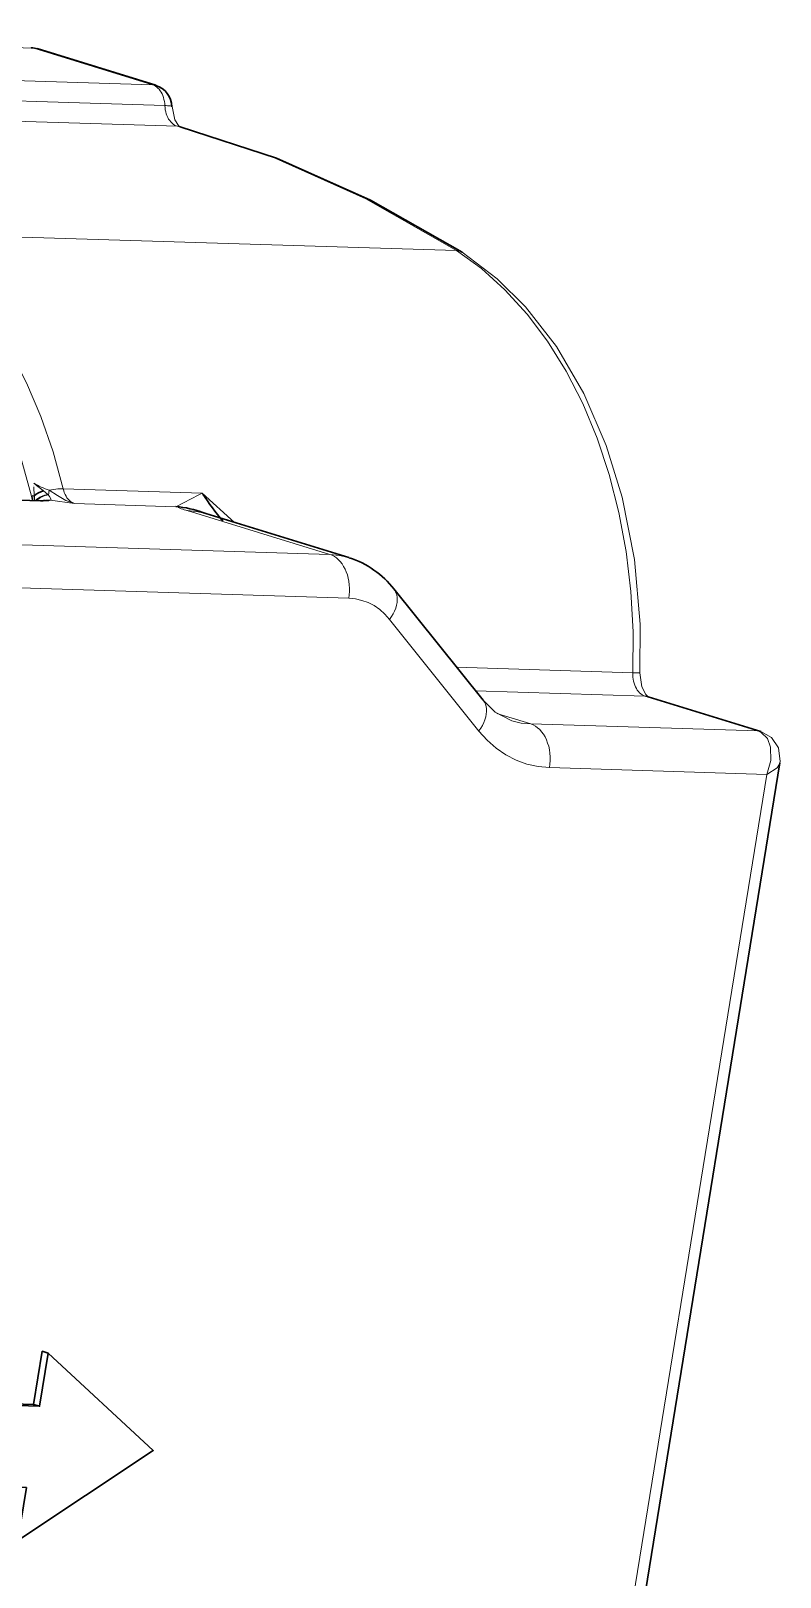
# Model space of a CAD drawing. Header units: millimetres. Extents: x 6 to 3615, y -854 to 0.
# Drawn here: x 88.37 to 91.48, y -123.17 to -116.75 of the extents above; entities that cross this region are included whole.
import ezdxf

# ---------------------------------------------------------------- set-up
doc = ezdxf.new("R2010")
doc.units = ezdxf.units.MM

msp = doc.modelspace()

# ---------------------------------------------------------------- linework, layer by layer
at = {"linetype": 'Continuous', "lineweight": 13}
for points in [[(86.5782, -116.9049), (86.085, -116.7528), (88.3859, -116.8244), (88.879, -116.9765), (86.5782, -116.9049)], [(88.3859, -116.8244), (88.3799, -116.8229), (88.3739, -116.8224)], [(88.3993, -116.8264), (88.3948, -116.8254), (88.3903, -116.8249), (88.3859, -116.8244)], [(88.9298, -117.0625), (86.6289, -116.9909)], [(88.8925, -116.9785), (88.886, -116.977), (88.879, -116.9765)], [(88.9298, -117.0625), (88.9293, -117.0536), (88.9283, -117.0451), (88.9263, -117.0367), (88.9243, -117.0287), (88.9213, -117.0213), (88.9183, -117.0138), (88.9143, -117.0068), (88.9104, -117.0009), (88.9059, -116.9949), (88.9014, -116.9899), (88.896, -116.9855), (88.8905, -116.9815), (88.885, -116.9785), (88.879, -116.9765)], [(88.9825, -117.1485), (86.6811, -117.0774)], [(88.9596, -117.0665), (88.9591, -117.0655), (88.9581, -117.065), (88.9561, -117.0645), (88.9536, -117.064), (88.9501, -117.0635), (88.9462, -117.063), (88.9412, -117.063), (88.9357, -117.0625), (88.9298, -117.0625)], [(88.9298, -117.0625), (88.9308, -117.0715), (88.9317, -117.0799), (88.9337, -117.0884), (88.9357, -117.0968), (88.9387, -117.1043), (88.9422, -117.1117), (88.9457, -117.1187), (88.9501, -117.1252), (88.9546, -117.1306), (88.9596, -117.1361), (88.9651, -117.1401), (88.9705, -117.1441), (88.9765, -117.1465), (88.9825, -117.1485)], [(88.9596, -117.0665), (88.9715, -117.1212), (88.9859, -117.1446), (88.9934, -117.1505)], [(88.9934, -117.1505), (88.9879, -117.149), (88.9825, -117.1485)], [(90.1403, -117.6646), (89.7645, -117.4498), (89.3777, -117.2773), (88.9825, -117.1485)], [(87.839, -117.593), (90.1403, -117.6646)], [(88.5077, -118.6529), (88.4664, -118.4993), (88.4157, -118.3522), (88.356, -118.2129), (88.2879, -118.0822), (88.2114, -117.9609), (88.1278, -117.851), (88.0374, -117.7521), (87.9409, -117.6661), (87.839, -117.593)], [(90.1637, -117.6715), (90.1582, -117.6686), (90.1528, -117.6666), (90.1468, -117.6651), (90.1403, -117.6646)], [(90.8722, -119.4161), (90.8737, -119.247), (90.8647, -119.079), (90.8453, -118.9129), (90.815, -118.7509), (90.7742, -118.5933), (90.724, -118.4426), (90.6643, -118.2995), (90.5957, -118.1652), (90.5182, -118.0409), (90.4337, -117.9281), (90.3417, -117.8272), (90.2437, -117.7392), (90.1403, -117.6646)], [(88.3759, -118.6833), (88.3366, -118.5376), (88.2889, -118.3984), (88.2322, -118.2661), (88.1671, -118.1424), (88.095, -118.0275), (88.0155, -117.9231), (87.93, -117.8296), (87.8385, -117.7476), (87.742, -117.6785)], [(90.1637, -117.6715), (90.3099, -117.7814), (90.4272, -117.8982), (90.555, -118.0628), (90.6688, -118.2572), (90.7613, -118.4725), (90.8279, -118.6877), (90.8791, -118.9468), (90.9025, -119.2142), (90.902, -119.4166)], [(89.0222, -118.7424), (89.6153, -118.9254), (88.1597, -118.8801), (87.492, -118.6743), (88.4207, -118.7031)], [(88.3893, -118.7012), (88.3884, -118.6818), (88.3824, -118.6803), (88.3759, -118.6833)], [(88.3759, -118.6833), (88.3784, -118.6922), (88.3809, -118.7012)], [(88.3824, -118.6803), (88.3819, -118.7012)], [(88.45, -118.6589), (88.447, -118.6788), (88.444, -118.6763), (88.4266, -118.6619)], [(88.454, -118.7007), (88.456, -118.7002), (88.458, -118.6977), (88.4515, -118.6848), (88.447, -118.6788)], [(88.5077, -118.6529), (88.5007, -118.6529), (88.4933, -118.6529), (88.4853, -118.6534), (88.4768, -118.6544), (88.4679, -118.6554), (88.4589, -118.6569), (88.45, -118.6589)], [(88.5554, -118.7141), (88.5186, -118.7012), (88.4843, -118.6813), (88.45, -118.6589)], [(88.5077, -118.6529), (88.5102, -118.6609), (88.5126, -118.6688), (88.5161, -118.6763), (88.5196, -118.6833), (88.5236, -118.6897), (88.5281, -118.6952), (88.533, -118.7007), (88.538, -118.7051), (88.5435, -118.7086), (88.5494, -118.7116), (88.5554, -118.7141)], [(89.2191, -118.7921), (89.0854, -118.6708), (88.5077, -118.6529)], [(88.976, -118.727), (89.071, -118.6778), (89.0854, -118.6708)], [(88.4207, -118.7031), (88.4172, -118.7022), (88.4132, -118.7022)], [(88.4207, -118.7031), (88.4276, -118.7031), (88.4336, -118.7031), (88.4391, -118.7031), (88.444, -118.7027), (88.448, -118.7022), (88.4515, -118.7017), (88.454, -118.7007)], [(88.454, -118.7007), (88.5554, -118.7141), (88.976, -118.727)], [(89.1003, -118.7554), (89.0615, -118.7464), (89.0217, -118.7424)], [(89.6934, -118.9383), (89.6546, -118.9294), (89.6148, -118.9254)], [(89.6934, -119.1068), (89.6954, -119.0929), (89.6964, -119.079), (89.6964, -119.0646), (89.6954, -119.0507), (89.6934, -119.0367), (89.6909, -119.0233), (89.6874, -119.0104), (89.683, -118.998), (89.678, -118.986), (89.672, -118.9751), (89.6656, -118.9647), (89.6581, -118.9552), (89.6506, -118.9473), (89.6422, -118.9398), (89.6337, -118.9338), (89.6243, -118.9289), (89.6153, -118.9254)], [(88.2382, -119.0616), (89.6934, -119.1068)], [(89.8629, -119.1948), (89.8709, -119.1834), (89.8778, -119.1715), (89.8833, -119.16), (89.8883, -119.1481), (89.8913, -119.1362), (89.8938, -119.1247), (89.8942, -119.1138), (89.8938, -119.1034), (89.8923, -119.0934), (89.8893, -119.084), (89.8853, -119.0755), (89.8798, -119.0676)], [(89.8629, -119.1948), (89.8435, -119.173), (89.8217, -119.1541), (89.7988, -119.1377), (89.7739, -119.1252), (89.7481, -119.1158), (89.7212, -119.1093), (89.6934, -119.1068)], [(89.8629, -119.1948), (90.2338, -119.6582)], [(90.1408, -119.3937), (90.8722, -119.4161)], [(90.8722, -119.4161), (90.8781, -119.4166), (90.8836, -119.4166), (90.8881, -119.4166), (90.8925, -119.4166), (90.896, -119.4171), (90.8985, -119.4171), (90.9005, -119.4171), (90.9015, -119.4171), (90.902, -119.4166)], [(90.8722, -119.4161), (90.8722, -119.425), (90.8727, -119.434), (90.8737, -119.4429), (90.8751, -119.4514), (90.8776, -119.4598), (90.8801, -119.4678), (90.8831, -119.4752), (90.8871, -119.4822), (90.8911, -119.4887), (90.8955, -119.4946), (90.9005, -119.4996), (90.906, -119.5041), (90.9114, -119.508), (90.9169, -119.511), (90.9229, -119.5135)], [(90.902, -119.4166), (90.9094, -119.4742), (90.9263, -119.5071), (90.9358, -119.5155)], [(90.3084, -119.5856), (90.4486, -119.6284), (91.3912, -119.6577), (90.9229, -119.5135), (90.2194, -119.4916)], [(90.2338, -119.6577), (90.2418, -119.6463), (90.2487, -119.6348), (90.2542, -119.6229), (90.2587, -119.611), (90.2621, -119.5995), (90.2641, -119.5881), (90.2651, -119.5767), (90.2646, -119.5662), (90.2631, -119.5563), (90.2602, -119.5468), (90.2562, -119.5384), (90.2507, -119.5304)], [(90.37, -119.6154), (90.3004, -119.5796), (90.2507, -119.5304)], [(90.9358, -119.5155), (90.9293, -119.514), (90.9229, -119.5135)], [(90.2338, -119.6582), (90.2681, -119.696), (90.3049, -119.7288), (90.3452, -119.7566), (90.3879, -119.7785), (90.4327, -119.7949), (90.4789, -119.8054), (90.5266, -119.8098)], [(90.37, -119.6154), (90.4088, -119.6249), (90.4486, -119.6284)], [(90.5266, -119.8098), (90.5286, -119.7949), (90.5296, -119.78), (90.5296, -119.7651), (90.5281, -119.7502), (90.5261, -119.7357), (90.5232, -119.7213), (90.5187, -119.7079), (90.5137, -119.695), (90.5082, -119.6826), (90.5013, -119.6716), (90.4938, -119.6612), (90.4859, -119.6522), (90.4774, -119.6443), (90.468, -119.6378), (90.4585, -119.6323), (90.4486, -119.6284)], [(91.4041, -119.6602), (91.3977, -119.6587), (91.3912, -119.6577)], [(91.428, -119.8382), (91.4449, -119.781), (91.4444, -119.7248), (91.431, -119.689), (91.4056, -119.6642), (91.3912, -119.6577)], [(91.4041, -119.6602), (91.4479, -119.685), (91.4767, -119.7273), (91.4837, -119.784), (91.4827, -119.7904)], [(90.5266, -119.8098), (91.428, -119.8382), (90.2457, -127.126)], [(91.428, -119.8382), (91.4712, -119.8103), (91.4817, -119.7949), (91.4827, -119.7904)]]:
    msp.add_lwpolyline(points, dxfattribs=at)
at = {"linetype": 'Continuous', "lineweight": 30}
for points in [[(88.8925, -116.9785), (88.3993, -116.8264)], [(90.1637, -117.6715), (89.7839, -117.4548), (89.3931, -117.2808), (88.9934, -117.1505)], [(87.4845, -118.6733), (88.4132, -118.7022)], [(89.6934, -118.9383), (89.1003, -118.7554), (89.0879, -118.7514)], [(89.8798, -119.0676), (90.2507, -119.5304)], [(90.9358, -119.5155), (91.4041, -119.6602)], [(91.4827, -119.7904), (90.2945, -127.1191)], [(87.8559, -122.4428), (87.8012, -122.7799), (88.3555, -122.7973), (88.3202, -123.0175), (88.882, -122.6441), (88.446, -122.2394), (88.4207, -122.2315), (88.3849, -122.4522), (88.4102, -122.4602), (88.446, -122.2394)], [(88.3849, -122.4522), (87.83, -122.4348), (87.8559, -122.4428), (88.4102, -122.4602)]]:
    msp.add_lwpolyline(points, dxfattribs=at)
for centre, radius, start, end in [((88.3615, -116.9835), 0.1616, 76, 85), ((88.8631, -117.0705), 0.0964, 2, 72), ((88.458, -118.7688), 0.1119, 107, 129), ((90.4143, -117.7794), 1.6009, -146, -141), ((88.4192, -118.558), 0.1442, -92, -85), ((88.9482, -119.1232), 0.3972, 69, 86), ((89.5756, -119.3077), 0.3878, 38, 72)]:
    msp.add_arc(centre, radius, start, end, dxfattribs=at)
at = {"linetype": 'Continuous', "lineweight": 13}
for centre, radius, start, end in [((88.5798, -118.2796), 0.4007, -119, -109), ((90.2651, -116.2278), 3.0501, -128, -127), ((88.3849, -118.638), 0.000994, 174, 177), ((89.319, -118.6286), 0.9327, -179, -176), ((88.4575, -118.7673), 0.092, 98, 134), ((88.457, -118.7653), 0.0875, 97, 133), ((88.4435, -118.7539), 0.0542, 79, 106), ((89.1947, -118.1553), 0.6125, -110, -105)]:
    msp.add_arc(centre, radius, start, end, dxfattribs=at)

doc.saveas('drawing.dxf')
